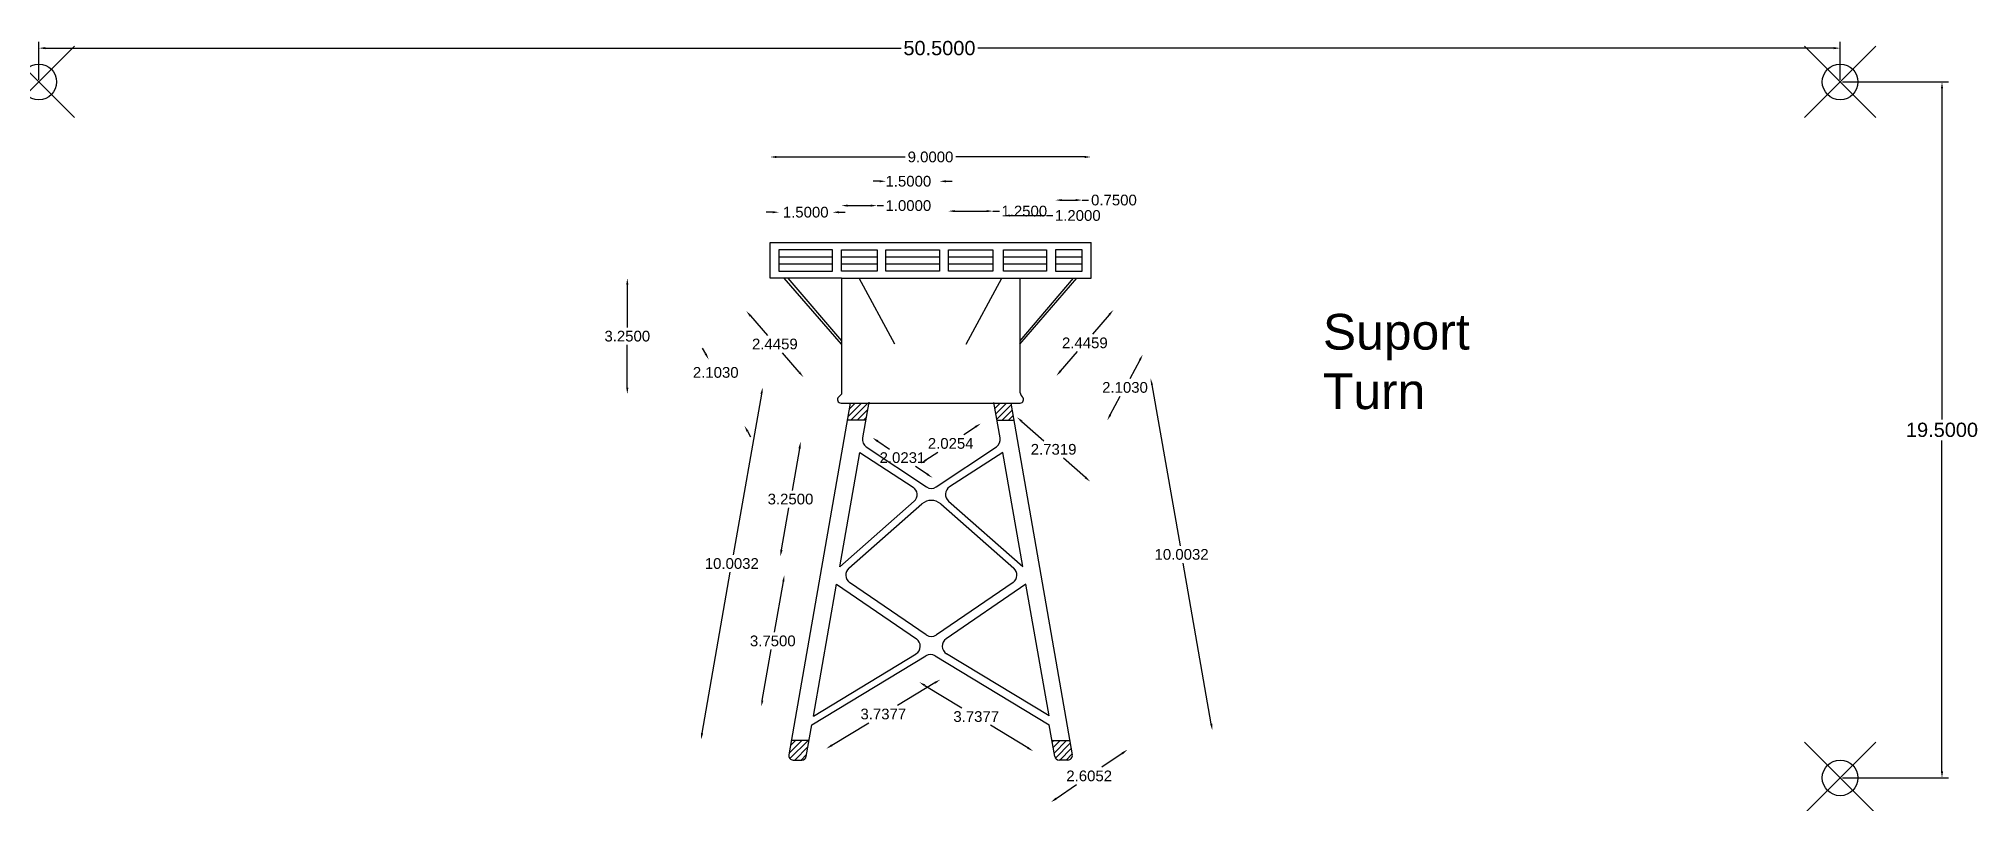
# Model space of a CAD drawing. Header units: millimetres. Extents: x 1.5 to 55.8, y 1.3 to 22.7.
import ezdxf

# ---------------------------------------------------------------- set-up
doc = ezdxf.new("R2010")
doc.units = ezdxf.units.MM
doc.header["$MEASUREMENT"] = 0
doc.header["$PDMODE"] = 35
doc.layers.add('Cotare', color=3, linetype='Continuous')
doc.layers.add('Puncte de grip', color=1, linetype='Continuous')
doc.layers.add('Suport', color=254, linetype='Continuous', lineweight=30)
doc.styles.get("Standard").update_dxf_attribs({"font": 'arial.ttf'})
doc.dimstyles.get("Standard").update_dxf_attribs({"dimtxt": 0.18, "dimasz": 0.18, "dimexe": 0.18, "dimexo": 0.0625, "dimgap": 0.09, "dimtad": 0, "dimtih": 1, "dimtoh": 1, "dimdec": 4, "dimzin": 0, "dimdsep": 46, "dimtxsty": 'Standard', "dimcen": 0.09, "dimadec": 0, "dimazin": 0, "dimtfac": 1, "dimtdec": 4, "dimtofl": 0, "dimtmove": 0, "dimatfit": 3, "dimfxl": 1, "dimtolj": 1, "dimtzin": 0, "dimarcsym": 0})
pattern_1 = [(45, (-26.5, -17), (-0.08838835, 0.08838835), [])]

# ---------------------------------------------------------------- blocks, each defined once
blk = doc.blocks.new('*D1')
at = {"layer": 'Cotare', "color": 0, "lineweight": -2, "transparency": 16777216}
for p, q in [((1.5, 21.562), (1.5, 22.627)), ((1.68, 22.447), (25.675, 22.447)), ((51.82, 22.447), (27.825, 22.447)), ((52, 21.562), (52, 22.627))]:
    blk.add_line(p, q, dxfattribs=at)
at = {"layer": 'Cotare', "color": 0, "transparency": 16777216}
for points in [[(1.68, 22.477), (1.68, 22.417), (1.5, 22.447)], [(51.82, 22.477), (51.82, 22.417), (52, 22.447)]]:
    blk.add_solid(points, dxfattribs=at)
at = {"layer": 'Defpoints', "color": 0, "transparency": 16777216}
for p in [(52, 22.447), (1.5, 21.5), (52, 21.5)]:
    blk.add_point(p, dxfattribs=at)
at = {"layer": 'Cotare', "color": 0, "transparency": 16777216, "insert": (26.75, 22.447), "char_height": 0.4, "attachment_point": 5}
blk.add_mtext('\\A1;50.5000', dxfattribs=at)
blk = doc.blocks.new('*D2')
at = {"layer": 'Cotare', "color": 0, "lineweight": -2, "transparency": 16777216}
for p, q in [((52.063, 21.5), (55.036, 21.5)), ((54.856, 21.32), (54.856, 12.044)), ((54.856, 2.18), (54.856, 11.456)), ((52.063, 2), (55.036, 2))]:
    blk.add_line(p, q, dxfattribs=at)
at = {"layer": 'Cotare', "color": 0, "transparency": 16777216}
for points in [[(54.826, 21.32), (54.886, 21.32), (54.856, 21.5)], [(54.826, 2.18), (54.886, 2.18), (54.856, 2)]]:
    blk.add_solid(points, dxfattribs=at)
at = {"layer": 'Defpoints', "color": 0, "transparency": 16777216}
for p in [(52, 21.5), (52, 2), (54.856, 2)]:
    blk.add_point(p, dxfattribs=at)
at = {"layer": 'Cotare', "color": 0, "transparency": 16777216, "insert": (54.856, 11.75), "char_height": 0.4, "attachment_point": 5}
blk.add_mtext('\\A1;19.5000', dxfattribs=at)
blk = doc.blocks.new('*D3')
at = {"layer": 'Cotare', "color": 0, "lineweight": -2, "transparency": 16777216}
for p, q in [((22.18, 19.397), (25.788, 19.397)), ((30.82, 19.397), (27.212, 19.397))]:
    blk.add_line(p, q, dxfattribs=at)
at = {"layer": 'Cotare', "color": 0, "transparency": 16777216}
for points in [[(22.18, 19.427), (22.18, 19.367), (22, 19.397)], [(30.82, 19.427), (30.82, 19.367), (31, 19.397)]]:
    blk.add_solid(points, dxfattribs=at)
at = {"layer": 'Defpoints', "color": 0, "transparency": 16777216}
for p in [(31, 19.397), (22, 17), (31, 17)]:
    blk.add_point(p, dxfattribs=at)
at = {"layer": 'Cotare', "color": 0, "transparency": 16777216, "insert": (26.5, 19.397), "char_height": 0.3, "attachment_point": 5}
blk.add_mtext('\\A1;9.0000', dxfattribs=at)
blk = doc.blocks.new('*D4')
at = {"layer": 'Cotare', "color": 0, "lineweight": -2, "transparency": 16777216}
for p, q in [((22.07, 17.849), (21.89, 17.849)), ((23.93, 17.849), (24.11, 17.849))]:
    blk.add_line(p, q, dxfattribs=at)
at = {"layer": 'Cotare', "color": 0, "transparency": 16777216}
for points in [[(22.07, 17.879), (22.07, 17.819), (22.25, 17.849)], [(23.93, 17.879), (23.93, 17.819), (23.75, 17.849)]]:
    blk.add_solid(points, dxfattribs=at)
at = {"layer": 'Defpoints', "color": 0, "transparency": 16777216}
for p in [(23.75, 17.849), (22.25, 16.8), (23.75, 16.8)]:
    blk.add_point(p, dxfattribs=at)
at = {"layer": 'Cotare', "color": 0, "transparency": 16777216, "insert": (23, 17.849), "char_height": 0.3, "attachment_point": 5}
blk.add_mtext('\\A1;1.5000', dxfattribs=at)
blk = doc.blocks.new('*D5')
at = {"layer": 'Cotare', "color": 0, "lineweight": -2, "transparency": 16777216}
for p, q in [((24.18, 18.034), (24.82, 18.034)), ((25, 18.034), (25.18, 18.034))]:
    blk.add_line(p, q, dxfattribs=at)
at = {"layer": 'Cotare', "color": 0, "transparency": 16777216}
for points in [[(24.18, 18.064), (24.18, 18.004), (24, 18.034)], [(24.82, 18.064), (24.82, 18.004), (25, 18.034)]]:
    blk.add_solid(points, dxfattribs=at)
at = {"layer": 'Defpoints', "color": 0, "transparency": 16777216}
for p in [(25, 18.034), (24, 16.8), (25, 16.8)]:
    blk.add_point(p, dxfattribs=at)
at = {"layer": 'Cotare', "color": 0, "transparency": 16777216, "insert": (25.878, 18.034), "char_height": 0.3, "attachment_point": 5}
blk.add_mtext('\\A1;1.0000', dxfattribs=at)
blk = doc.blocks.new('*D6')
at = {"layer": 'Cotare', "color": 0, "lineweight": -2, "transparency": 16777216}
for p, q in [((25.07, 18.716), (24.89, 18.716)), ((26.93, 18.716), (27.11, 18.716))]:
    blk.add_line(p, q, dxfattribs=at)
at = {"layer": 'Cotare', "color": 0, "transparency": 16777216}
for points in [[(25.07, 18.746), (25.07, 18.686), (25.25, 18.716)], [(26.93, 18.746), (26.93, 18.686), (26.75, 18.716)]]:
    blk.add_solid(points, dxfattribs=at)
at = {"layer": 'Defpoints', "color": 0, "transparency": 16777216}
for p in [(26.75, 18.716), (25.25, 16.8), (26.75, 16.8)]:
    blk.add_point(p, dxfattribs=at)
at = {"layer": 'Cotare', "color": 0, "transparency": 16777216, "insert": (25.878, 18.716), "char_height": 0.3, "attachment_point": 5}
blk.add_mtext('\\A1;1.5000', dxfattribs=at)
blk = doc.blocks.new('*D7')
at = {"layer": 'Cotare', "color": 0, "lineweight": -2, "transparency": 16777216}
for p, q in [((27.18, 17.88), (28.07, 17.88)), ((28.25, 17.88), (28.43, 17.88))]:
    blk.add_line(p, q, dxfattribs=at)
at = {"layer": 'Cotare', "color": 0, "transparency": 16777216}
for points in [[(27.18, 17.91), (27.18, 17.85), (27, 17.88)], [(28.07, 17.91), (28.07, 17.85), (28.25, 17.88)]]:
    blk.add_solid(points, dxfattribs=at)
at = {"layer": 'Defpoints', "color": 0, "transparency": 16777216}
for p in [(28.25, 17.88), (27, 16.8), (28.25, 16.8)]:
    blk.add_point(p, dxfattribs=at)
at = {"layer": 'Cotare', "color": 0, "transparency": 16777216, "insert": (29.128, 17.88), "char_height": 0.3, "attachment_point": 5}
blk.add_mtext('\\A1;1.2500', dxfattribs=at)
blk = doc.blocks.new('*D8')
at = {"layer": 'Cotare', "color": 0, "lineweight": -2, "transparency": 16777216}
for p, q in [((28.73, 17.756), (29.57, 17.756)), ((29.75, 17.756), (29.93, 17.756))]:
    blk.add_line(p, q, dxfattribs=at)
at = {"layer": 'Cotare', "color": 0, "transparency": 16777216}
for points in [[(28.73, 17.786), (28.73, 17.726), (28.55, 17.756)], [(29.57, 17.786), (29.57, 17.726), (29.75, 17.756)]]:
    blk.add_solid(points, dxfattribs=at)
at = {"layer": 'Defpoints', "color": 0, "transparency": 16777216}
for p in [(29.75, 17.756), (28.55, 16.8), (29.75, 16.8)]:
    blk.add_point(p, dxfattribs=at)
at = {"layer": 'Cotare', "color": 0, "transparency": 16777216, "insert": (30.628, 17.756), "char_height": 0.3, "attachment_point": 5}
blk.add_mtext('\\A1;1.2000', dxfattribs=at)
blk = doc.blocks.new('*D9')
at = {"layer": 'Cotare', "color": 0, "lineweight": -2, "transparency": 16777216}
for p, q in [((30.18, 18.189), (30.57, 18.189)), ((30.75, 18.189), (30.93, 18.189))]:
    blk.add_line(p, q, dxfattribs=at)
at = {"layer": 'Cotare', "color": 0, "transparency": 16777216}
for points in [[(30.18, 18.219), (30.18, 18.159), (30, 18.189)], [(30.57, 18.219), (30.57, 18.159), (30.75, 18.189)]]:
    blk.add_solid(points, dxfattribs=at)
at = {"layer": 'Defpoints', "color": 0, "transparency": 16777216}
for p in [(30.75, 18.189), (30, 16.8), (30.75, 16.8)]:
    blk.add_point(p, dxfattribs=at)
at = {"layer": 'Cotare', "color": 0, "transparency": 16777216, "insert": (31.642, 18.189), "char_height": 0.3, "attachment_point": 5}
blk.add_mtext('\\A1;0.7500', dxfattribs=at)
blk = doc.blocks.new('*D10')
at = {"layer": 'Cotare', "color": 0, "lineweight": -2, "transparency": 16777216}
for p, q in [((20.197, 13.879), (20.111, 14.037)), ((21.368, 11.712), (21.454, 11.554))]:
    blk.add_line(p, q, dxfattribs=at)
at = {"layer": 'Cotare', "color": 0, "transparency": 16777216}
for points in [[(20.223, 13.893), (20.171, 13.864), (20.283, 13.72)], [(21.395, 11.726), (21.342, 11.698), (21.283, 11.87)]]:
    blk.add_solid(points, dxfattribs=at)
at = {"layer": 'Defpoints', "color": 0, "transparency": 16777216}
for p in [(24.5, 16), (25.5, 14.15), (20.283, 13.72)]:
    blk.add_point(p, dxfattribs=at)
at = {"layer": 'Cotare', "color": 0, "transparency": 16777216, "insert": (20.478, 13.359), "char_height": 0.3, "attachment_point": 5}
blk.add_mtext('\\A1;2.1030', dxfattribs=at)
blk = doc.blocks.new('*D11')
at = {"layer": 'Cotare', "color": 0, "lineweight": -2, "transparency": 16777216}
for p, q in [((32.366, 13.705), (32.084, 13.182)), ((31.538, 12.172), (31.821, 12.695))]:
    blk.add_line(p, q, dxfattribs=at)
at = {"layer": 'Cotare', "color": 0, "transparency": 16777216}
for points in [[(32.34, 13.72), (32.393, 13.691), (32.452, 13.864)], [(31.511, 12.186), (31.564, 12.158), (31.452, 12.014)]]:
    blk.add_solid(points, dxfattribs=at)
at = {"layer": 'Defpoints', "color": 0, "transparency": 16777216}
for p in [(28.5, 16), (27.5, 14.15), (32.452, 13.864)]:
    blk.add_point(p, dxfattribs=at)
at = {"layer": 'Cotare', "color": 0, "transparency": 16777216, "insert": (31.952, 12.939), "char_height": 0.3, "attachment_point": 5}
blk.add_mtext('\\A1;2.1030', dxfattribs=at)
blk = doc.blocks.new('*D12')
at = {"layer": 'Cotare', "color": 0, "lineweight": -2, "transparency": 16777216}
for p, q in [((21.454, 14.944), (21.926, 14.398)), ((22.818, 13.366), (22.346, 13.912))]:
    blk.add_line(p, q, dxfattribs=at)
at = {"layer": 'Cotare', "color": 0, "transparency": 16777216}
for points in [[(21.476, 14.963), (21.431, 14.924), (21.336, 15.08)], [(22.841, 13.386), (22.796, 13.346), (22.936, 13.23)]]:
    blk.add_solid(points, dxfattribs=at)
at = {"layer": 'Defpoints', "color": 0, "transparency": 16777216}
for p in [(22.4, 16), (21.336, 15.08), (24, 14.15)]:
    blk.add_point(p, dxfattribs=at)
at = {"layer": 'Cotare', "color": 0, "transparency": 16777216, "insert": (22.136, 14.155), "char_height": 0.3, "attachment_point": 5}
blk.add_mtext('\\A1;2.4459', dxfattribs=at)
blk = doc.blocks.new('*D13')
at = {"layer": 'Cotare', "color": 0, "lineweight": -2, "transparency": 16777216}
for p, q in [((31.509, 14.976), (31.037, 14.43)), ((30.144, 13.398), (30.616, 13.944))]:
    blk.add_line(p, q, dxfattribs=at)
at = {"layer": 'Cotare', "color": 0, "transparency": 16777216}
for points in [[(31.486, 14.996), (31.531, 14.956), (31.626, 15.112)], [(30.122, 13.418), (30.167, 13.379), (30.026, 13.262)]]:
    blk.add_solid(points, dxfattribs=at)
at = {"layer": 'Defpoints', "color": 0, "transparency": 16777216}
for p in [(30.6, 16), (31.626, 15.112), (29, 14.15)]:
    blk.add_point(p, dxfattribs=at)
at = {"layer": 'Cotare', "color": 0, "transparency": 16777216, "insert": (30.826, 14.187), "char_height": 0.3, "attachment_point": 5}
blk.add_mtext('\\A1;2.4459', dxfattribs=at)
blk = doc.blocks.new('*D14')
at = {"layer": 'Cotare', "color": 0, "lineweight": -2, "transparency": 16777216}
for p, q in [((17.999, 15.82), (17.999, 14.618)), ((17.999, 12.93), (17.999, 14.132))]:
    blk.add_line(p, q, dxfattribs=at)
at = {"layer": 'Cotare', "color": 0, "transparency": 16777216}
for points in [[(17.969, 15.82), (18.029, 15.82), (17.999, 16)], [(17.969, 12.93), (18.029, 12.93), (17.999, 12.75)]]:
    blk.add_solid(points, dxfattribs=at)
at = {"layer": 'Defpoints', "color": 0, "transparency": 16777216}
for p in [(24, 16), (17.999, 12.75), (24, 12.75)]:
    blk.add_point(p, dxfattribs=at)
at = {"layer": 'Cotare', "color": 0, "transparency": 16777216, "insert": (17.999, 14.375), "char_height": 0.3, "attachment_point": 5}
blk.add_mtext('\\A1;3.2500', dxfattribs=at)
blk = doc.blocks.new('*D15')
at = {"layer": 'Cotare', "color": 0, "lineweight": -2, "transparency": 16777216}
for p, q in [((21.76, 12.753), (20.971, 8.247)), ((20.098, 3.254), (20.886, 7.76))]:
    blk.add_line(p, q, dxfattribs=at)
at = {"layer": 'Cotare', "color": 0, "transparency": 16777216}
for points in [[(21.73, 12.758), (21.789, 12.748), (21.791, 12.93)], [(20.068, 3.259), (20.127, 3.249), (20.067, 3.077)]]:
    blk.add_solid(points, dxfattribs=at)
at = {"layer": 'Defpoints', "color": 0, "transparency": 16777216}
for p in [(24.25, 12.5), (20.067, 3.077), (22.526, 2.647)]:
    blk.add_point(p, dxfattribs=at)
at = {"layer": 'Cotare', "color": 0, "transparency": 16777216, "insert": (20.929, 8.004), "char_height": 0.3, "attachment_point": 5}
blk.add_mtext('\\A1;10.0032', dxfattribs=at)
blk = doc.blocks.new('*D16')
at = {"layer": 'Cotare', "color": 0, "lineweight": -2, "transparency": 16777216}
for p, q in [((32.706, 13.01), (33.495, 8.503)), ((34.369, 3.511), (33.58, 8.017))]:
    blk.add_line(p, q, dxfattribs=at)
at = {"layer": 'Cotare', "color": 0, "transparency": 16777216}
for points in [[(32.736, 13.015), (32.677, 13.004), (32.675, 13.187)], [(34.398, 3.516), (34.339, 3.506), (34.4, 3.333)]]:
    blk.add_solid(points, dxfattribs=at)
at = {"layer": 'Defpoints', "color": 0, "transparency": 16777216}
for p in [(28.75, 12.5), (34.4, 3.333), (30.474, 2.647)]:
    blk.add_point(p, dxfattribs=at)
at = {"layer": 'Cotare', "color": 0, "transparency": 16777216, "insert": (33.538, 8.26), "char_height": 0.3, "attachment_point": 5}
blk.add_mtext('\\A1;10.0032', dxfattribs=at)
blk = doc.blocks.new('*D17')
at = {"layer": 'Cotare', "color": 0, "lineweight": -2, "transparency": 16777216}
for p, q in [((26.62, 4.662), (25.577, 4.03)), ((23.731, 2.912), (24.774, 3.543))]:
    blk.add_line(p, q, dxfattribs=at)
at = {"layer": 'Cotare', "color": 0, "transparency": 16777216}
for points in [[(26.605, 4.687), (26.636, 4.636), (26.774, 4.755)], [(23.716, 2.937), (23.747, 2.886), (23.577, 2.818)]]:
    blk.add_solid(points, dxfattribs=at)
at = {"layer": 'Defpoints', "color": 0, "transparency": 16777216}
for p in [(26.37, 5.422), (26.774, 4.755), (23.174, 3.485)]:
    blk.add_point(p, dxfattribs=at)
at = {"layer": 'Cotare', "color": 0, "transparency": 16777216, "insert": (25.176, 3.787), "char_height": 0.3, "attachment_point": 5}
blk.add_mtext('\\A1;3.7377', dxfattribs=at)
blk = doc.blocks.new('*D18')
at = {"layer": 'Cotare', "color": 0, "lineweight": -2, "transparency": 16777216}
for p, q in [((26.337, 4.591), (27.38, 3.959)), ((29.226, 2.841), (28.183, 3.473))]:
    blk.add_line(p, q, dxfattribs=at)
at = {"layer": 'Cotare', "color": 0, "transparency": 16777216}
for points in [[(26.352, 4.617), (26.321, 4.566), (26.183, 4.684)], [(29.241, 2.867), (29.21, 2.815), (29.38, 2.748)]]:
    blk.add_solid(points, dxfattribs=at)
at = {"layer": 'Defpoints', "color": 0, "transparency": 16777216}
for p in [(26.63, 5.422), (29.826, 3.485), (29.38, 2.748)]:
    blk.add_point(p, dxfattribs=at)
at = {"layer": 'Cotare', "color": 0, "transparency": 16777216, "insert": (27.781, 3.716), "char_height": 0.3, "attachment_point": 5}
blk.add_mtext('\\A1;3.7377', dxfattribs=at)
blk = doc.blocks.new('*D19')
at = {"layer": 'Cotare', "color": 0, "lineweight": -2, "transparency": 16777216}
for p, q in [((22.825, 11.233), (22.617, 10.053)), ((22.323, 8.387), (22.531, 9.567))]:
    blk.add_line(p, q, dxfattribs=at)
at = {"layer": 'Cotare', "color": 0, "transparency": 16777216}
for points in [[(22.796, 11.238), (22.855, 11.228), (22.856, 11.41)], [(22.294, 8.392), (22.353, 8.382), (22.292, 8.21)]]:
    blk.add_solid(points, dxfattribs=at)
at = {"layer": 'Defpoints', "color": 0, "transparency": 16777216}
for p in [(24.519, 11.117), (22.292, 8.21), (23.955, 7.916)]:
    blk.add_point(p, dxfattribs=at)
at = {"layer": 'Cotare', "color": 0, "transparency": 16777216, "insert": (22.574, 9.81), "char_height": 0.3, "attachment_point": 5}
blk.add_mtext('\\A1;3.2500', dxfattribs=at)
blk = doc.blocks.new('*D20')
at = {"layer": 'Cotare', "color": 0, "lineweight": -2, "transparency": 16777216}
for p, q in [((22.373, 7.505), (22.121, 6.079)), ((21.784, 4.166), (22.035, 5.592))]:
    blk.add_line(p, q, dxfattribs=at)
at = {"layer": 'Cotare', "color": 0, "transparency": 16777216}
for points in [[(22.343, 7.51), (22.402, 7.5), (22.404, 7.682)], [(21.754, 4.172), (21.814, 4.161), (21.753, 3.989)]]:
    blk.add_solid(points, dxfattribs=at)
at = {"layer": 'Defpoints', "color": 0, "transparency": 16777216}
for p in [(23.868, 7.424), (21.753, 3.989), (23.217, 3.731)]:
    blk.add_point(p, dxfattribs=at)
at = {"layer": 'Cotare', "color": 0, "transparency": 16777216, "insert": (22.078, 5.836), "char_height": 0.3, "attachment_point": 5}
blk.add_mtext('\\A1;3.7500', dxfattribs=at)
blk = doc.blocks.new('*D21')
at = {"layer": 'Cotare', "color": 0, "lineweight": -2, "transparency": 16777216}
for p, q in [((29.06, 11.987), (29.673, 11.447)), ((30.84, 10.42), (30.226, 10.96))]:
    blk.add_line(p, q, dxfattribs=at)
at = {"layer": 'Cotare', "color": 0, "transparency": 16777216}
for points in [[(29.079, 12.01), (29.04, 11.965), (28.925, 12.106)], [(30.86, 10.443), (30.82, 10.397), (30.975, 10.301)]]:
    blk.add_solid(points, dxfattribs=at)
at = {"layer": 'Defpoints', "color": 0, "transparency": 16777216}
for p in [(28.925, 12.106), (26.786, 9.677), (28.837, 7.872)]:
    blk.add_point(p, dxfattribs=at)
at = {"layer": 'Cotare', "color": 0, "transparency": 16777216, "insert": (29.95, 11.204), "char_height": 0.3, "attachment_point": 5}
blk.add_mtext('\\A1;2.7319', dxfattribs=at)
blk = doc.blocks.new('*D22')
at = {"layer": 'Cotare', "color": 0, "lineweight": -2, "transparency": 16777216}
for p, q in [((31.874, 2.687), (31.303, 2.297)), ((30.021, 1.419), (30.592, 1.81))]:
    blk.add_line(p, q, dxfattribs=at)
at = {"layer": 'Cotare', "color": 0, "transparency": 16777216}
for points in [[(31.857, 2.712), (31.891, 2.663), (32.022, 2.789)], [(30.004, 1.444), (30.038, 1.394), (29.873, 1.317)]]:
    blk.add_solid(points, dxfattribs=at)
at = {"layer": 'Defpoints', "color": 0, "transparency": 16777216}
for p in [(28.813, 7.478), (26.663, 6.006), (32.022, 2.789)]:
    blk.add_point(p, dxfattribs=at)
at = {"layer": 'Cotare', "color": 0, "transparency": 16777216, "insert": (30.948, 2.053), "char_height": 0.3, "attachment_point": 5}
blk.add_mtext('\\A1;2.6052', dxfattribs=at)
blk = doc.blocks.new('*D23')
at = {"layer": 'Cotare', "color": 0, "lineweight": -2, "transparency": 16777216}
for p, q in [((25.021, 11.432), (25.348, 11.214)), ((26.405, 10.51), (26.079, 10.728))]:
    blk.add_line(p, q, dxfattribs=at)
at = {"layer": 'Cotare', "color": 0, "transparency": 16777216}
for points in [[(25.038, 11.457), (25.004, 11.407), (24.871, 11.531)], [(26.422, 10.535), (26.389, 10.485), (26.555, 10.41)]]:
    blk.add_solid(points, dxfattribs=at)
at = {"layer": 'Defpoints', "color": 0, "transparency": 16777216}
for p in [(24.699, 11.273), (26.555, 10.41), (26.383, 10.152)]:
    blk.add_point(p, dxfattribs=at)
at = {"layer": 'Cotare', "color": 0, "transparency": 16777216, "insert": (25.713, 10.971), "char_height": 0.3, "attachment_point": 5}
blk.add_mtext('\\A1;2.0231', dxfattribs=at)
blk = doc.blocks.new('*D24')
at = {"layer": 'Cotare', "color": 0, "lineweight": -2, "transparency": 16777216}
for p, q in [((27.758, 11.831), (27.43, 11.612)), ((26.373, 10.907), (26.701, 11.126))]:
    blk.add_line(p, q, dxfattribs=at)
at = {"layer": 'Cotare', "color": 0, "transparency": 16777216}
for points in [[(27.741, 11.856), (27.775, 11.806), (27.908, 11.931)], [(26.356, 10.931), (26.39, 10.882), (26.223, 10.807)]]:
    blk.add_solid(points, dxfattribs=at)
at = {"layer": 'Defpoints', "color": 0, "transparency": 16777216}
for p in [(28.345, 11.276), (26.223, 10.807), (26.66, 10.152)]:
    blk.add_point(p, dxfattribs=at)
at = {"layer": 'Cotare', "color": 0, "transparency": 16777216, "insert": (27.065, 11.369), "char_height": 0.3, "attachment_point": 5}
blk.add_mtext('\\A1;2.0254', dxfattribs=at)
blk = doc.blocks.new('SupBl')
at = {"layer": 'Suport'}
h = blk.add_hatch(dxfattribs=at)
h.set_pattern_fill('ANSI31', color=256)
h.set_pattern_definition(pattern_1)
h.paths.add_polyline_path([(-1.737, -4.5), (-2.25, -4.5), (-2.333, -4.976), (-1.821, -4.976)])
h.paths.add_polyline_path([(2.25, -4.5), (1.781, -4.5), (1.865, -4.979), (2.334, -4.979)])
h = blk.add_hatch(dxfattribs=at)
h.set_pattern_fill('ANSI31', color=256)
h.set_pattern_definition(pattern_1)
h.paths.add_polyline_path([(-3.404, -13.956), (-3.905, -13.956), (-3.974, -14.353, 0.465916), (-3.851, -14.5), (-3.605, -14.5, 0.36397), (-3.482, -14.397)])
h.paths.add_polyline_path([(3.905, -13.956), (3.404, -13.956), (3.482, -14.397, 0.36397), (3.605, -14.5), (3.851, -14.5, 0.465916), (3.974, -14.353)])
for p, q in [((-4.5, -1), (-4.5, 0)), ((-4.5, 0), (4.5, 0)), ((4.5, -1), (4.5, 0)), ((-4.25, -0.4), (-2.75, -0.4)), ((-2.5, -0.4), (-1.5, -0.4)), ((-1.25, -0.4), (0.25, -0.4)), ((0.5, -0.4), (1.75, -0.4)), ((2.05, -0.4), (3.25, -0.4)), ((3.5, -0.4), (4.25, -0.4)), ((-2.5, -1), (-4.5, -1)), ((-4.25, -0.6), (-2.75, -0.6)), ((-2.5, -2.85), (-4.1, -1)), ((-4, -1), (-2.5, -2.75)), ((-2.5, -0.6), (-1.5, -0.6)), ((-2.5, -1), (2.5, -1)), ((-2.5, -1), (-2.5, -4.25)), ((-1, -2.85), (-2, -1)), ((-1.25, -0.6), (0.25, -0.6)), ((0.5, -0.6), (1.75, -0.6)), ((1, -2.85), (2, -1)), ((2.05, -0.6), (3.25, -0.6)), ((2.5, -1), (4.5, -1)), ((4, -1), (2.5, -2.75)), ((2.5, -1), (2.5, -4.146)), ((2.5, -2.85), (4.1, -1)), ((3.5, -0.6), (4.25, -0.6)), ((-2.579, -4.329), (-2.5, -4.25)), ((2.573, -4.323), (2.579, -4.329)), ((-2.25, -4.5), (-3.974, -14.353)), ((-2.509, -4.5), (2.509, -4.5)), ((2.25, -4.5), (3.974, -14.353)), ((-1.821, -4.976), (-2.333, -4.976)), ((1.865, -4.979), (2.334, -4.979)), ((-2.545, -9.084), (-1.981, -5.883)), ((-1.981, -5.883), (-0.49, -6.852)), ((2.024, -5.879), (0.534, -6.848)), ((2.588, -9.08), (2.024, -5.879)), ((-2.545, -9.084), (-0.461, -7.249)), ((-2.293, -9.128), (-0.243, -7.323)), ((0.286, -7.323), (2.337, -9.128)), ((0.505, -7.246), (2.588, -9.08)), ((-3.283, -13.269), (-2.632, -9.576)), ((-2.632, -9.576), (-0.396, -11.107)), ((-0.12, -10.994), (-2.269, -9.522)), ((2.313, -9.522), (0.163, -10.994)), ((2.675, -9.572), (0.439, -11.103)), ((3.326, -13.265), (2.675, -9.572)), ((-3.326, -13.515), (-0.13, -11.578)), ((-3.283, -13.269), (-0.407, -11.527)), ((0.13, -11.578), (3.326, -13.515)), ((3.326, -13.265), (0.451, -11.523)), ((-3.482, -14.397), (-3.326, -13.515)), ((3.482, -14.397), (3.326, -13.515)), ((-3.404, -13.956), (-3.905, -13.956)), ((3.404, -13.956), (3.905, -13.956)), ((-3.851, -14.5), (-3.605, -14.5)), ((3.851, -14.5), (3.605, -14.5))]:
    blk.add_line(p, q, dxfattribs=at)
for points in [[(-2.75, -0.2), (-4.25, -0.2), (-4.25, -0.8), (-2.75, -0.8)], [(-2.5, -0.2), (-1.5, -0.2), (-1.5, -0.8), (-2.5, -0.8)], [(-1.25, -0.2), (0.25, -0.2), (0.25, -0.8), (-1.25, -0.8)], [(0.5, -0.2), (1.75, -0.2), (1.75, -0.8), (0.5, -0.8)], [(2.05, -0.2), (3.25, -0.2), (3.25, -0.8), (2.05, -0.8)], [(3.5, -0.8), (4.25, -0.8), (4.25, -0.2), (3.5, -0.2)]]:
    blk.add_lwpolyline(points, close=True, dxfattribs=at)
blk.add_lwpolyline([(-1.732, -4.476), (-1.909, -5.476, 0.297871), (-1.801, -5.727), (-0.117, -6.848, 0.302768), (0.16, -6.848), (1.845, -5.724, 0.297506), (1.952, -5.472), (1.778, -4.486)], format="xyb", dxfattribs=at)
for centre, radius, start, end in [((-2.509, -4.4), 0.1, 135, 270), ((2.75, -4.146), 0.25, 180, 225), ((2.509, -4.4), 0.1, 270, 45), ((-0.626, -7.062), 0.25, 311.3559, 56.9647), ((0.67, -7.058), 0.25, 123.0353, 228.6441), ((0.022, -7.624), 0.4, 48.6441, 131.3559), ((-2.128, -9.316), 0.25, 131.3559, 235.6043), ((2.171, -9.316), 0.25, 304.3957, 48.6441), ((-0.537, -11.313), 0.25, 301.2086, 55.6043), ((0.022, -10.788), 0.25, 235.6043, 304.3957), ((0.58, -11.309), 0.25, 124.3957, 238.7914), ((0, -11.792), 0.25, 58.7914, 121.2086), ((-3.851, -14.375), 0.125, 170.0738, 270), ((-3.605, -14.375), 0.125, 270, 350), ((3.605, -14.375), 0.125, 190, 270), ((3.851, -14.375), 0.125, 270, 9.9262)]:
    blk.add_arc(centre, radius, start, end, dxfattribs=at)

msp = doc.modelspace()

# ---------------------------------------------------------------- linework, layer by layer
at = {"layer": 'Puncte de grip'}
for p in [(1.5, 21.5), (52, 21.5), (52, 2)]:
    msp.add_point(p, dxfattribs=at)

# ---------------------------------------------------------------- block references
at = {"layer": 'Suport'}
msp.add_blockref('SupBl', (26.5, 17), dxfattribs=at)

# ---------------------------------------------------------------- texts
at = {"layer": 'Cotare', "insert": (37.5, 15), "char_height": 1, "attachment_point": 1}
msp.add_mtext_dynamic_manual_height_columns('Suport Turn', width=4.4478429, gutter_width=1, heights=[0], dxfattribs=at)

# ---------------------------------------------------------------- dimensions: what is measured, and where the dimension line sits
at = {"layer": 'Cotare'}
for base, p1, p2, override, picture, middle in [((52, 22.44667), (1.5, 21.5), (52, 21.5), {"dimtxt": 0.4}, '*D1', (26.75, 22.44667)), ((31, 19.3969), (22, 17), (31, 17), {"dimtxt": 0.3, "dimse1": 1, "dimse2": 1}, '*D3', (26.5, 19.3969)), ((23.75, 17.84867), (22.25, 16.8), (23.75, 16.8), {"dimtxt": 0.3, "dimse1": 1, "dimse2": 1}, '*D4', (23, 17.84867)), ((25, 18.03446), (24, 16.8), (25, 16.8), {"dimtxt": 0.3, "dimse1": 1, "dimse2": 1}, '*D5', (25.87808, 18.03446)), ((28.25, 17.87964), (27, 16.8), (28.25, 16.8), {"dimtxt": 0.3, "dimse1": 1, "dimse2": 1}, '*D7', (29.12808, 17.87964)), ((29.75, 17.75578), (28.55, 16.8), (29.75, 16.8), {"dimtxt": 0.3, "dimse1": 1, "dimse2": 1}, '*D8', (30.62808, 17.75578)), ((30.75, 18.18928), (30, 16.8), (30.75, 16.8), {"dimtxt": 0.3, "dimse1": 1, "dimse2": 1}, '*D9', (31.6422, 18.18928))]:
    dim = msp.add_linear_dim(base=base, p1=p1, p2=p2, dimstyle='Standard', override=override, dxfattribs=at)
    dim.commit()
    dim.dimension.update_dxf_attribs({"geometry": picture, "text_midpoint": middle})
for base, p1, p2, override, picture, middle in [((54.85568, 2), (52, 21.5), (52, 2), {"dimtxt": 0.4}, '*D2', (54.85568, 11.75)), ((17.99907, 12.75), (24, 16), (24, 12.75), {"dimtxt": 0.3, "dimse1": 1, "dimse2": 1}, '*D14', (17.99907, 14.375))]:
    dim = msp.add_linear_dim(base=base, p1=p1, p2=p2, angle=90, dimstyle='Standard', override=override, dxfattribs=at)
    dim.commit()
    dim.dimension.update_dxf_attribs({"geometry": picture, "text_midpoint": middle})
dim = msp.add_linear_dim(base=(26.75, 18.71568), p1=(25.25, 16.8), p2=(26.75, 16.8), dimstyle='Standard', override={"dimtxt": 0.3, "dimse1": 1, "dimse2": 1}, dxfattribs=at)
dim.commit()
dim.dimension.update_dxf_attribs({"geometry": '*D6', "text_midpoint": (25.8778, 18.71568), "dimtype": 160})
dim = msp.add_linear_dim(base=(20.28268, 13.72037), p1=(25.5, 14.15), p2=(24.5, 16), angle=118.393019, dimstyle='Standard', override={"dimtxt": 0.3, "dimse1": 1, "dimse2": 1}, dxfattribs=at)
dim.commit()
dim.dimension.update_dxf_attribs({"geometry": '*D10', "text_midpoint": (20.47811, 13.35881), "dimtype": 161})
for p1, p2, distance, picture, middle in [((24, 14.15), (22.4, 16), 1.40672, '*D12', (22.13601, 14.15479)), ((27.5, 14.15), (28.5, 16), -4.49249, '*D11', (31.95208, 12.93874)), ((29, 14.15), (30.6, 16), -1.35712, '*D13', (30.82647, 14.18724)), ((28.75, 12.5), (30.47435, 2.64655), 3.98508, '*D16', (33.5376, 8.26022)), ((24.25, 12.5), (22.52565, 2.64655), -2.49652, '*D15', (20.92868, 8.00362)), ((28.83659, 7.87161), (26.786, 9.67665), -3.23659, '*D21', (29.94982, 11.20358)), ((24.69888, 11.2727), (26.38297, 10.15164), 0.31087, '*D23', (25.71319, 10.97095)), ((28.34485, 11.27645), (26.66032, 10.15183), -0.78725, '*D24', (27.06546, 11.36889)), ((24.51942, 11.11707), (23.95506, 7.91644), -1.6886, '*D19', (22.5743, 9.80998)), ((23.86824, 7.42404), (23.21706, 3.73101), -1.48688, '*D20', (22.07836, 5.83572)), ((26.66293, 6.00598), (28.81263, 7.47767), -5.68194, '*D22', (30.94754, 2.05333)), ((23.17365, 3.48481), (26.37046, 5.42152), -0.77928, '*D17', (25.17584, 3.78666)), ((26.62954, 5.42152), (29.82635, 3.48481), -0.8618, '*D18', (27.7814, 3.71608))]:
    dim = msp.add_aligned_dim(p1=p1, p2=p2, distance=distance, dimstyle='Standard', override={"dimtxt": 0.3, "dimse1": 1, "dimse2": 1}, dxfattribs=at)
    dim.commit()
    dim.dimension.update_dxf_attribs({"geometry": picture, "text_midpoint": middle})

doc.saveas('drawing.dxf')
